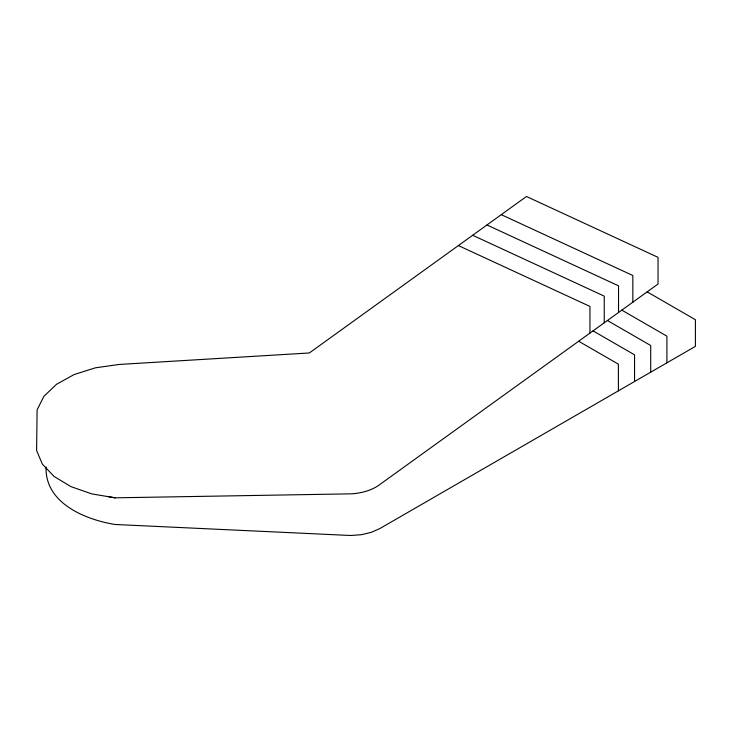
<?xml version="1.0" encoding="UTF-8"?>
<svg xmlns="http://www.w3.org/2000/svg" width="732" height="732" viewBox="0 0 732 732"><rect width="100%" height="100%" fill="white"/><g stroke="black" fill="none" stroke-linecap="round" stroke-linejoin="round"><path stroke-width="1.1" d="M115.144 497.824L351.461 493.835A41.138 23.753 0 0 0 379.057 485.078L658.041 284.025L658.041 257.353L526.473 196.496L309.343 352.97L119.014 364.463L95.389 367.821L74.069 374.583L56.501 384.309L43.902 396.323L37.112 409.819L36.6 450.528L42.401 464.17L54.122 476.486L70.967 486.624L91.784 493.899L115.144 497.824A93.211 53.811 0 0 1 107.412 496.415M501.274 214.659L632.841 275.516L632.841 302.188M486.963 224.971L618.531 285.828L618.531 312.5M472.671 235.274L604.239 296.131L604.239 322.794M458.378 245.568L589.946 306.424L589.946 333.097M647.17 291.867L695.4 319.71L695.4 346.382L379.881 528.541L371.362 532.32L361.443 534.689L350.793 535.504L115.144 524.487C85.177 519.665 44.753 503.049 46.061 466.952M621.816 310.13L666.907 336.162L666.907 362.834M607.414 320.515L650.711 345.513L650.711 372.176M593.039 330.873L634.553 354.837L634.553 381.509M578.655 341.231L618.394 364.17L618.394 390.842"/></g></svg>
